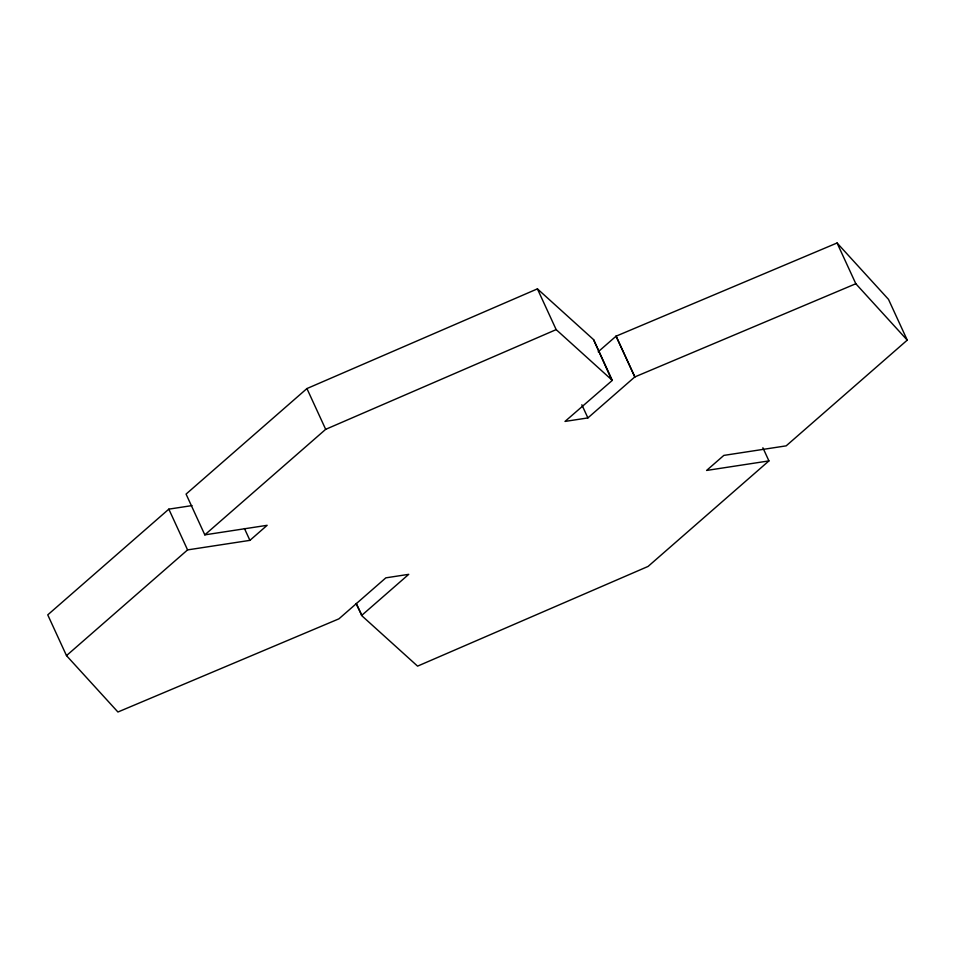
<?xml version="1.0" encoding="UTF-8"?>
<svg xmlns="http://www.w3.org/2000/svg" width="955" height="955" viewBox="0 0 955 955"><rect width="100%" height="100%" fill="white"/><g stroke="black" fill="none" stroke-linecap="round" stroke-linejoin="round"><path stroke-width="1.43" d="M192.027 505.589L168.832 509.146L47.75 614.865L66.492 655.619L117.931 712.012L338.918 618.84L385.844 577.847L408.74 574.337L361.79 615.33L356 603.548M762.89 447.752L768.93 460.907L706.593 470.445L723.83 455.404L786.168 445.854L907.25 340.135L855.823 283.742L634.8 376.939L587.886 417.92L565.002 421.43L612.31 380.377L593.568 339.622L537.414 288.864L306.925 388.566L186.07 494.093L204.812 534.86L267.149 525.31L249.912 540.363L187.574 549.901L66.492 655.619M204.812 534.86L325.679 429.332L556.168 329.618L612.31 380.377M598.2 351.786L616.082 336.172L837.069 242.988L888.508 299.381L907.25 340.135M768.93 460.907L648.075 566.434L417.574 666.136L361.444 615.39M593.568 339.622L611.331 379.123M837.069 242.988L855.823 283.742M537.414 288.864L556.168 329.618M581.846 404.777L587.886 417.92M306.925 388.566L325.679 429.332M356.346 603.5L361.79 615.33M244.468 528.533L249.912 540.363M168.832 509.146L187.574 549.901M616.082 336.172L634.836 376.939L616.082 336.172"/></g></svg>
